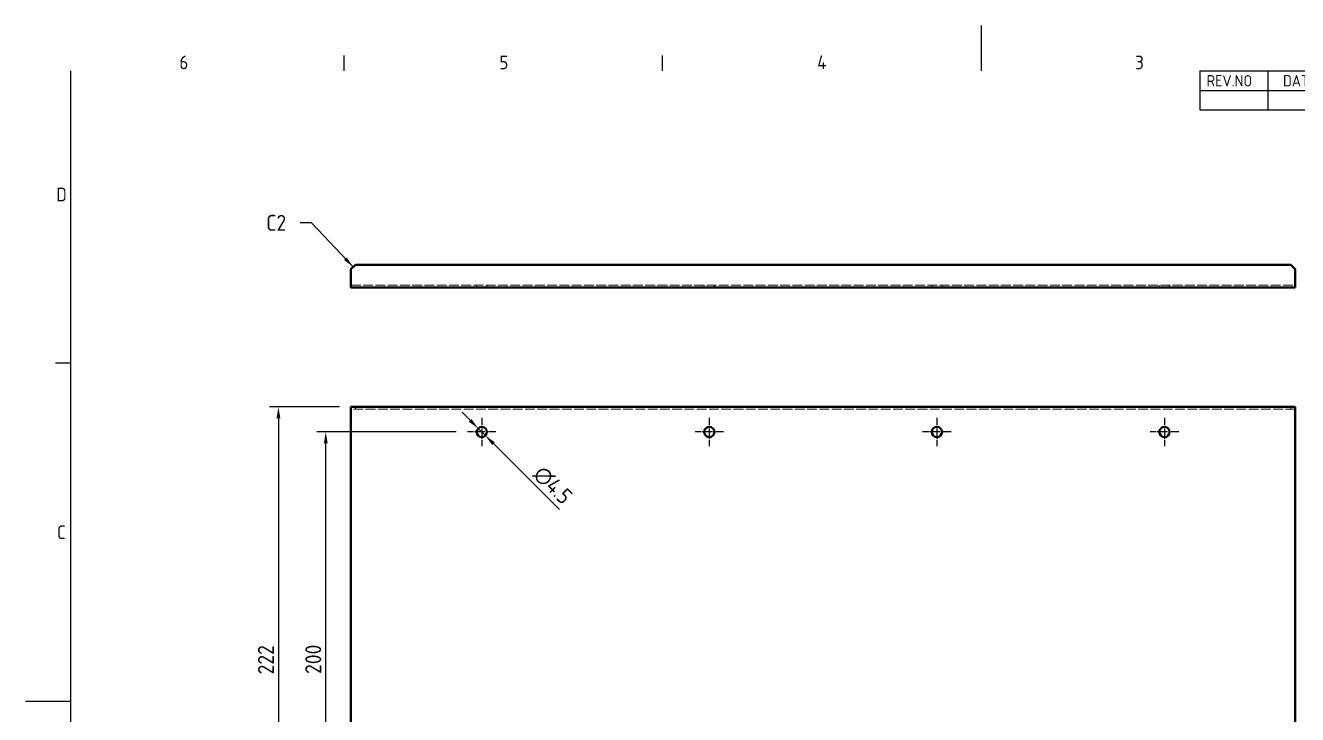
# Model space of a CAD drawing. Header units: millimetres. Extents: x 0 to 840, y 0 to 594.
# Drawn here: x 0 to 559, y 291 to 594 of the extents above; entities that cross this region are included whole.
import ezdxf

# ---------------------------------------------------------------- set-up
doc = ezdxf.new("R2010")
doc.units = ezdxf.units.MM
doc.header["$LTSCALE"] = 2
doc.linetypes.add('CHAIN', pattern=[0.35429999999999995, 0.2362, -0.0295, 0.0591, -0.0295])
doc.linetypes.add('DASHED', pattern=[0.2067, 0.1654, -0.0413])
doc.layers.get('0').update_dxf_attribs({"color": 3, "lineweight": 25})
for name, color, linetype, lineweight in [('가려진 것(ISO)', 2, 'DASHED', 18), ('가시적인 것(ISO)', 3, 'Continuous', 40), ('경계(ISO)', 7, 'Continuous', 25), ('기호(ISO)', 5, 'Continuous', 25), ('중심 표식(ISO)', 1, 'Continuous', 25), ('치수(ISO)', 2, 'Continuous', 25)]:
    doc.layers.add(name, color=color, linetype=linetype, lineweight=lineweight)
doc.styles.add('ISO ProportionalPSTEK', font='isocp.shx')
doc.styles.add('문자 텍스트_PSTEK_POSCO', font='isocp.shx')
doc.styles.add('치수 텍스트_PSTEK_POSCO', font='isocp.shx')
doc.dimstyles.new('치수_PSTEK_POSCO', dxfattribs={"dimscale": 2, "dimtxt": 3.5, "dimasz": 2.5, "dimexe": 2, "dimexo": 2.5, "dimgap": 1, "dimtad": 1, "dimrnd": 1e-08, "dimdsep": 46, "dimtxsty": '치수 텍스트_PSTEK_POSCO', "dimcen": 0.09, "dimdle": 10, "dimclrd": 7, "dimclre": 7, "dimclrt": 2, "dimadec": 1, "dimazin": 2, "dimtfac": 1, "dimtmove": 0, "dimatfit": 3, "dimfxl": 0, "dimtolj": 1, "dimlwd": -1, "dimlwe": -1, "dimarcsym": 0})
doc.dimstyles.new('치수_PSTEK_POSCO$7', dxfattribs={"dimscale": 2, "dimtxt": 3.5, "dimasz": 2.5, "dimexe": 2, "dimexo": 2.5, "dimgap": 1, "dimtad": 1, "dimrnd": 1e-08, "dimdsep": 46, "dimtxsty": '치수 텍스트_PSTEK_POSCO', "dimcen": 0.09, "dimdle": 10, "dimclrd": 7, "dimclre": 7, "dimclrt": 2, "dimadec": 1, "dimazin": 2, "dimtfac": 1, "dimtmove": 0, "dimatfit": 3, "dimfxl": 0, "dimtolj": 1, "dimlwd": -1, "dimlwe": -1, "dimarcsym": 0})

# ---------------------------------------------------------------- blocks, each defined once
blk = doc.blocks.new('경계 Default Border')
at = {"layer": '경계(ISO)'}
for p, q in [((70, 287.0000076293945), (70, 290.4000091552734)), ((140, 287.0000076293945), (140, 290.4000091552734)), ((10, 222.7499961853027), (6.599999666213989, 222.7499961853027))]:
    blk.add_line(p, q, dxfattribs=at)
at = {"layer": '경계(ISO)', "flags": 128}
for points in [[(210, 297.0000076293945), (210, 287.0000076293945)], [(10, 10), (10, 287.0000076293945)], [(0, 148.5000038146973), (10, 148.5000038146973)]]:
    blk.add_lwpolyline(points, dxfattribs=at)
at = {"layer": '경계(ISO)', "color": 2, "char_height": 3.00000011920929, "attachment_point": 7, "style": '문자 텍스트_PSTEK_POSCO'}
for s, insert in [('6', (33.83253864943981, 287.3713945155963)), ('5', (104.1445394605597, 287.3713945155963)), ('4', (173.9734701308116, 287.4)), ('3', (243.8325386494398, 287.3713945155963)), ('D', (6.766269272565841, 258.3463944559917)), ('C', (6.932538589835167, 184.0963944559917))]:
    blk.add_mtext(s, dxfattribs=dict(at, insert=insert))
blk = doc.blocks.new('리비전 내역')
at = {"layer": '기호(ISO)'}
for p, q in [((258, 287.0000076293945), (410, 287.0000076293945)), ((258, 287.0000076293945), (258, 282.7200076293945)), ((273, 287.0000076293945), (273, 282.7200076293945)), ((288, 287.0000076293945), (288, 282.7200076293945)), ((365, 287.0000076293945), (365, 282.7200076293945)), ((380, 287.0000076293945), (380, 282.7200076293945)), ((395, 287.0000076293945), (395, 282.7200076293945)), ((410, 287.0000076293945), (410, 282.7200076293945)), ((258, 282.7200076293945), (410, 282.7200076293945)), ((258, 282.7200076293945), (258, 278.4400076293945)), ((273, 282.7200076293945), (273, 278.4400076293945)), ((288, 282.7200076293945), (288, 278.4400076293945)), ((365, 282.7200076293945), (365, 278.4400076293945)), ((380, 282.7200076293945), (380, 278.4400076293945)), ((395, 282.7200076293945), (395, 278.4400076293945)), ((410, 282.7200076293945), (410, 278.4400076293945)), ((258, 278.4400076293945), (410, 278.4400076293945))]:
    blk.add_line(p, q, dxfattribs=at)
at = {"layer": '기호(ISO)', "color": 2, "char_height": 2.5, "attachment_point": 7, "style": 'ISO ProportionalPSTEK'}
for s, insert in [('REV.NO', (259.5271157026291, 283.5831900503393)), ('DATE', (276.3142317728366, 283.5831900503393)), ('DESCRIPTION OF REVISION', (305.5070204333629, 283.5831900503393)), ('DRA.BY', (366.4757339553204, 283.5831900503393)), ('CH.BY', (382.8642915086117, 283.5831900503393)), ('APP.BY', (396.4777339604404, 283.5831900503393))]:
    blk.add_mtext(s, dxfattribs=dict(at, insert=insert))
blk = doc.blocks.new('*D28')
at = {"layer": 'Defpoints', "color": 0}
for p in [(131.9774775934821, 415.2921539800722), (194.2668018076583, 415.2921539800722), (194.2668018076583, 215.2921539800721)]:
    blk.add_point(p, dxfattribs=at)
at = {"layer": '치수(ISO)', "color": 7}
for p, q in [((189.2668018076583, 415.2921539800722), (127.9774775934821, 415.2921539800722)), ((131.9774775934821, 220.2921539800722), (131.9774775934821, 410.2921539800722)), ((189.2668018076583, 215.2921539800722), (127.9774775934821, 215.2921539800722))]:
    blk.add_line(p, q, dxfattribs=at)
for points in [[(131.1441442601488, 410.2921539800722), (132.8108109268155, 410.2921539800722), (131.9774775934821, 415.2921539800722)], [(131.1441442601488, 220.2921539800722), (132.8108109268155, 220.2921539800722), (131.9774775934821, 215.2921539800722)]]:
    blk.add_solid(points, dxfattribs=at)
at = {"layer": '치수(ISO)', "color": 2, "insert": (126.4767886171041, 308.9005201218044), "char_height": 7, "attachment_point": 4, "rotation": 90, "style": '치수 텍스트_PSTEK_POSCO'}
blk.add_mtext('\\A1;200', dxfattribs=at)
blk = doc.blocks.new('*D29')
at = {"layer": 'Defpoints', "color": 0}
for p in [(143.0168018076581, 426.2921539800724), (111.1797133824815, 204.2921539800724), (143.0168018076581, 204.2921539800724)]:
    blk.add_point(p, dxfattribs=at)
at = {"layer": '치수(ISO)', "color": 7}
for p, q in [((138.0168018076581, 426.2921539800724), (107.1797133824816, 426.2921539800724)), ((111.1797133824816, 421.2921539800724), (111.1797133824815, 209.2921539800724)), ((138.0168018076581, 204.2921539800724), (107.1797133824815, 204.2921539800724))]:
    blk.add_line(p, q, dxfattribs=at)
for points in [[(110.3463800491482, 421.2921539800724), (112.0130467158149, 421.2921539800724), (111.1797133824816, 426.2921539800724)], [(110.3463800491482, 209.2921539800724), (112.0130467158148, 209.2921539800724), (111.1797133824815, 204.2921539800724)]]:
    blk.add_solid(points, dxfattribs=at)
at = {"layer": '치수(ISO)', "color": 2, "insert": (105.6790244061035, 308.693069334403), "char_height": 7, "attachment_point": 4, "rotation": 90, "style": '치수 텍스트_PSTEK_POSCO'}
blk.add_mtext('\\A1;222', dxfattribs=at)
blk = doc.blocks.new('*D32')
at = {"layer": 'Defpoints', "color": 0}
for p in [(198.9258115499883, 416.8831442377416), (202.1077920653282, 413.7011637224027)]:
    blk.add_point(p, dxfattribs=at)
at = {"layer": '치수(ISO)', "color": 7}
for p, q in [((195.3902776440551, 420.4186781436739), (191.8547437381218, 423.9542120496061)), ((198.9258115499883, 416.8831442377416), (202.1077920653282, 413.7011637224027)), ((205.6433259712614, 410.1656298164704), (234.6573980162552, 381.151557771485))]:
    blk.add_line(p, q, dxfattribs=at)
for points in [[(195.9795332950438, 421.0079337946627), (194.8010219930664, 419.829422492685), (198.9258115499883, 416.8831442377416)], [(206.2325816222502, 410.7548854674593), (205.0540703202728, 409.5763741654815), (202.1077920653282, 413.7011637224027)]]:
    blk.add_solid(points, dxfattribs=at)
at = {"layer": '치수(ISO)', "color": 2, "insert": (225.0478525733023, 398.5392778074861), "char_height": 7, "attachment_point": 4, "rotation": 315.0000000000082, "style": '치수 텍스트_PSTEK_POSCO'}
blk.add_mtext('\\A1;∅4.5', dxfattribs=at)

msp = doc.modelspace()

# ---------------------------------------------------------------- linework, layer by layer
at = {"layer": '가려진 것(ISO)', "ltscale": 13.03727722167969}
for p, q in [((143.0168018077082, 479.824314967523), (558.0168018077081, 479.8243149675232)), ((558.0168018076581, 425.2921539800724), (143.0168018076581, 425.2921539800724))]:
    msp.add_line(p, q, dxfattribs=at)
at = {"layer": '가려진 것(ISO)', "ltscale": 0.9522482752799988}
for p, q in [((198.2668018077084, 479.8243149675204), (198.2668018077084, 478.8243149675204)), ((202.7668018077083, 479.8243149675204), (202.7668018077083, 478.8243149675204)), ((298.2668018077081, 479.8243149675204), (298.2668018077081, 478.8243149675204)), ((302.766801807708, 479.8243149675204), (302.766801807708, 478.8243149675204)), ((398.2668018077084, 479.8243149675204), (398.2668018077084, 478.8243149675204)), ((402.7668018077084, 479.8243149675204), (402.7668018077084, 478.8243149675204)), ((498.2668018077084, 479.8243149675204), (498.2668018077084, 478.8243149675204)), ((502.7668018077084, 479.8243149675204), (502.7668018077084, 478.8243149675204)), ((145.0168018076581, 426.2921539800724), (145.0168018076581, 425.2921539800724)), ((556.0168018076581, 425.2921539800724), (556.0168018076581, 426.2921539800724))]:
    msp.add_line(p, q, dxfattribs=at)
at = {"layer": '가시적인 것(ISO)'}
for p, q in [((143.0168018077082, 486.8243149675237), (145.0168018077082, 488.8243149675237)), ((143.0168018077082, 480.8243149675236), (143.0168018077082, 486.8243149675237)), ((145.0168018077082, 488.8243149675237), (556.0168018077081, 488.8243149675237)), ((556.0168018077081, 488.8243149675237), (558.0168018077081, 486.8243149675237)), ((558.0168018077081, 486.8243149675237), (558.0168018077081, 480.8243149675237)), ((143.0168018077082, 480.8243149675236), (143.0168018077082, 478.824314967523)), ((558.0168018077081, 478.8243149675232), (558.0168018077081, 480.8243149675237)), ((558.0168018077081, 478.8243149675231), (143.0168018077082, 478.824314967523)), ((143.0168018076581, 426.2921539800723), (558.0168018076581, 426.2921539800723)), ((143.0168018076581, 426.2921539800723), (143.0168018076581, 424.2921539800724)), ((558.0168018076581, 424.2921539800724), (558.0168018076581, 426.2921539800723)), ((143.0168018076582, 424.2921539800724), (143.0168018076581, 206.2921539800723)), ((558.0168018076581, 206.2921539800723), (558.0168018076581, 424.2921539800724))]:
    msp.add_line(p, q, dxfattribs=at)
for centre in [(200.5168018076583, 415.2921539800721), (300.5168018076581, 415.2921539800722), (400.5168018076583, 415.2921539800721), (500.5168018076583, 415.2921539800721)]:
    msp.add_circle(centre, 2.25, dxfattribs=at)
at = {"layer": '중심 표식(ISO)', "linetype": 'CHAIN', "ltscale": 6.9449462890625}
for p, q in [((200.5168018076583, 421.5421539800722), (200.5168018076583, 409.0421539800722)), ((300.516801807658, 421.5421539800722), (300.516801807658, 409.0421539800722)), ((400.5168018076583, 421.5421539800722), (400.5168018076583, 409.0421539800722)), ((500.5168018076583, 421.5421539800722), (500.5168018076583, 409.0421539800722)), ((206.7668018076583, 415.2921539800722), (194.2668018076583, 415.2921539800722)), ((306.766801807658, 415.2921539800722), (294.266801807658, 415.2921539800722)), ((406.7668018076583, 415.2921539800722), (394.2668018076583, 415.2921539800722)), ((506.7668018076583, 415.2921539800722), (494.2668018076583, 415.2921539800722))]:
    msp.add_line(p, q, dxfattribs=at)

# ---------------------------------------------------------------- block references
at = {"xscale": 2, "yscale": 2, "zscale": 2}
msp.add_blockref('경계 Default Border', (0, 0), dxfattribs=at)
at = {"layer": '기호(ISO)', "xscale": 2, "yscale": 2, "zscale": 2}
msp.add_blockref('리비전 내역', (0, 0), dxfattribs=at)

# ---------------------------------------------------------------- texts
at = {"layer": '기호(ISO)', "color": 2, "insert": (105.7867490622069, 507.2375827336832), "char_height": 6.99999988079071, "attachment_point": 4, "style": '치수 텍스트_PSTEK_POSCO'}
msp.add_mtext('{C2}', dxfattribs=at)

# ---------------------------------------------------------------- dimensions: what is measured, and where the dimension line sits
at = {"layer": '치수(ISO)', "color": 7}
for base, p1, p2, angle, picture, middle in [((111.1797133824815, 204.2921539800724), (143.0168018076581, 426.2921539800724), (143.0168018076581, 204.2921539800724), 270, '*D29', (111.1797133824815, 315.2921539800723)), ((131.9774775934821, 415.2921539800722), (194.2668018076583, 215.2921539800721), (194.2668018076583, 415.2921539800722), 90, '*D28', (131.9774775934821, 315.2921539800722))]:
    dim = msp.add_linear_dim(base=base, p1=p1, p2=p2, angle=angle, dimstyle='치수_PSTEK_POSCO', override={"dimdec": 2, "dimtp": 0, "dimtm": -0, "dimtdec": 2, "dimtofl": 0, "dimatfit": 1}, dxfattribs=at)
    dim.commit()
    dim.dimension.update_dxf_attribs({"geometry": picture, "text_midpoint": middle, "dimtype": 160})
dim = msp.add_diameter_dim_2p(p1=(198.9258115499883, 416.8831442377416), p2=(202.1077920653282, 413.7011637224027), dimstyle='치수_PSTEK_POSCO', override={"dimdec": 2, "dimlfac": 1.000000000000013, "dimtp": 0, "dimtm": -0, "dimtdec": 2, "dimatfit": 2}, dxfattribs=at)
dim.commit()
dim.dimension.update_dxf_attribs({"geometry": '*D32', "text_midpoint": (227.2009748653295, 388.6079809224087), "dimtype": 163})

# ---------------------------------------------------------------- leaders
at = {"layer": '기호(ISO)', "color": 7, "annotation_type": 0, "has_hookline": 1, "hookline_direction": 1, "text_width": 8.446606422350731}
msp.add_leader([(144.0168018077081, 487.8243149675237), (125.6830539080169, 507.2375827336832), (120.6830539080169, 507.2375827336832)], dimstyle='치수_PSTEK_POSCO$7', override={"dimtad": 0}, dxfattribs=at)

doc.saveas('drawing.dxf')
